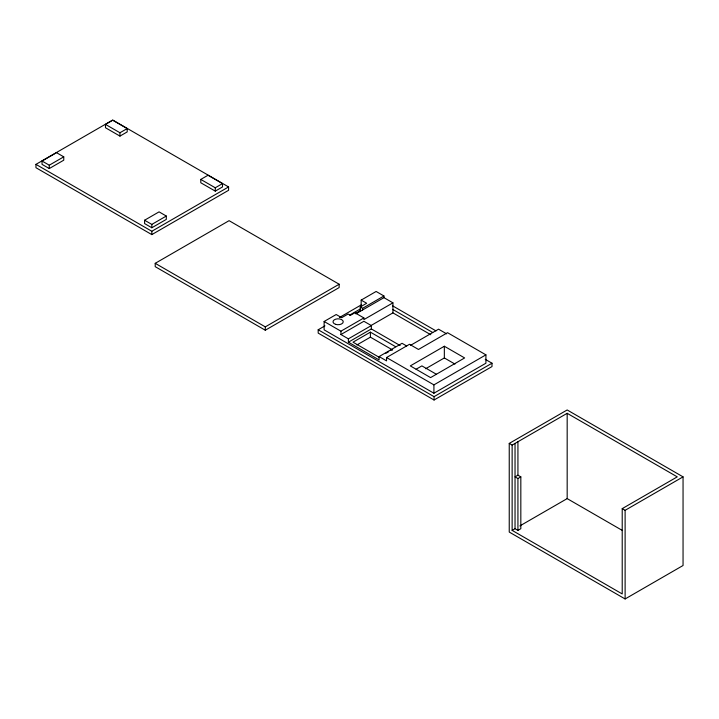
<?xml version="1.0" encoding="UTF-8"?>
<svg xmlns="http://www.w3.org/2000/svg" width="719" height="719" viewBox="0 0 719 719"><rect width="100%" height="100%" fill="white"/><g stroke="black" fill="none" stroke-linecap="round" stroke-linejoin="round"><path stroke-width="1.08" d="M35.95 164.363L112.712 120.046L228.588 186.94L228.588 190.292L151.826 234.61L35.95 167.707L35.95 164.363L151.826 231.266L228.588 186.94M42.035 161.02L56.513 152.662L63.757 156.841L63.757 160.184L49.278 168.552L42.035 164.363L42.035 161.02L49.278 165.199L63.757 156.841M105.477 124.396L112.712 120.217L127.2 128.575L127.2 131.919L119.956 136.098L105.477 127.739L105.477 124.396L119.956 132.754L127.2 128.575M200.781 179.417L208.025 175.238L222.504 183.597L222.504 186.94L215.269 191.128L200.781 182.761L200.781 179.417L215.269 187.785L222.504 183.597M144.582 220.23L159.07 211.862L166.305 216.042L166.305 219.394L151.826 227.752L144.582 223.573L144.582 220.23L151.826 224.409L166.305 216.042M155.214 263.325L229.082 220.67L339.161 284.23L339.161 287.573L265.293 330.219L155.214 266.668L155.214 263.325L265.293 326.875L339.161 284.23M400.132 345.551L371.346 328.934L371.346 325.581L348.391 338.838L348.391 342.181L379.093 359.913L379.093 356.57L386.552 360.875L386.552 357.532L409.515 344.275L418.494 349.461L447.533 332.69L485.918 354.853L485.918 363.212L433.917 393.23L324.125 329.85L324.125 321.483L336.186 314.527L341.687 317.699L348.095 314.005L350.414 315.344L354.907 312.747L363.886 317.933L363.886 319.604L392.925 302.843L392.925 312.873L430.789 334.73M361.172 307.417L361.172 300.102L376.127 291.465L383.946 295.985L383.946 297.657L355.869 313.87M485.235 359.311L492.003 363.212L492.003 366.564L434.06 400.007L318.184 333.113L318.184 329.769L324.952 325.86M339.431 317.501L361.639 304.676M360.264 311.435L360.264 306.977L366.672 303.274L361.172 300.102M349.641 315.12L360.21 309.017M360.264 306.977L362.583 308.316L383.946 295.985M355.402 313.466L360.21 310.689M324.125 321.483L340.932 331.189L363.886 317.933M340.932 331.189L340.932 334.533L363.886 321.276L371.346 325.581M370.662 325.725L392.925 312.873M348.391 342.181L371.346 328.934M395.513 346.648L370.402 332.151L353.02 342.181L379.093 357.235M356.885 344.967L370.402 337.166L392.61 349.991M379.093 356.57L402.056 343.314L406.711 346.001M385.851 353.335L388.754 351.663M390.678 350.548L392.61 349.434M410.477 345.39L438.554 329.176L446.634 333.85M444.342 346.243L410.306 365.89L430.582 377.601L464.627 357.945L444.342 346.243L444.342 357.945L425.639 368.748M416.103 369.233L421.891 365.89L436.379 374.257M386.552 357.532L433.917 384.872L485.918 354.853M318.184 329.769L434.06 396.663L492.003 363.212M509.241 443.416L567.174 409.965L683.05 476.859L683.05 565.502L625.117 598.954L509.241 532.06L509.241 443.416L512.135 445.088L567.174 413.308L677.253 476.859L622.214 508.639L622.214 593.939L512.135 530.379L512.135 445.088M520.826 476.868L517.932 475.187L515.038 476.868L517.932 478.539L520.826 476.868L520.826 528.708L517.932 530.379L515.038 528.708L512.135 530.379M519.864 525.922L567.174 498.609L622.214 530.379M622.214 508.639L625.117 510.31L683.05 476.859M383.946 297.657L392.925 302.843M392.538 305.791L435.993 330.884M392.925 309.529L432.73 332.511M444.342 357.945L454.965 364.084M340.932 334.533L348.391 338.838M625.117 510.31L625.117 598.954M567.174 413.308L567.174 498.609M517.932 441.745L517.932 475.187M517.932 478.539L517.932 530.379M515.038 443.416L515.038 528.708M434.06 396.663L434.06 400.007M433.917 384.872L433.917 393.23M370.402 332.151L370.402 337.166M362.583 308.316L362.583 309.988M265.293 326.875L265.293 330.219M215.269 187.785L215.269 191.128M151.826 224.409L151.826 227.752M151.826 231.266L151.826 234.61M119.956 132.754L119.956 136.098M49.278 165.199L49.278 168.552M335.566 324.332A5.123 2.957 0 0 0 343.242 321.77A5.123 2.957 0 0 0 335.566 319.209A5.123 2.957 0 0 0 335.566 324.332"/></g></svg>
